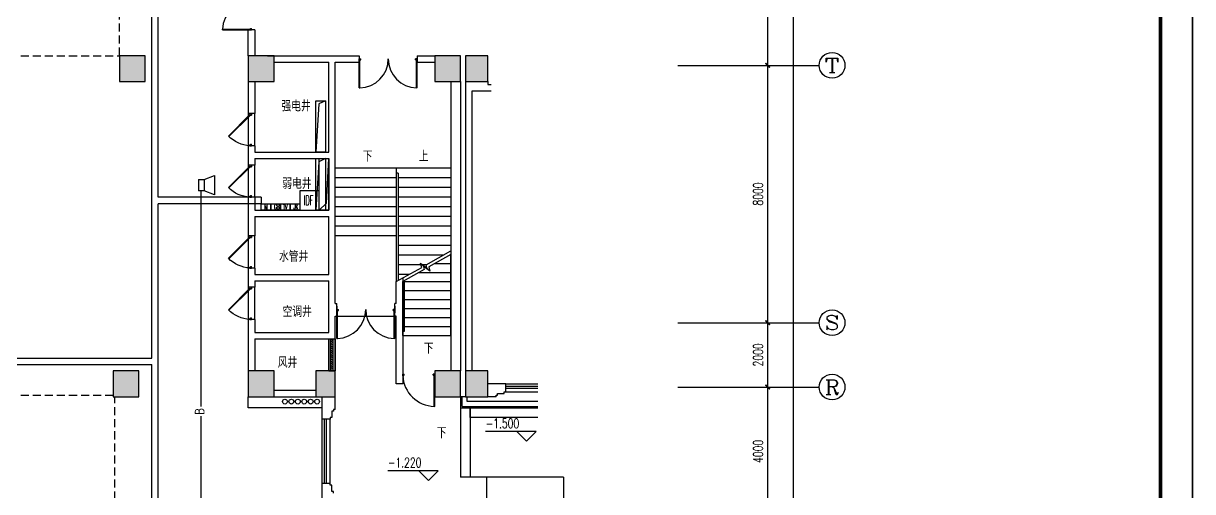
# Model space of a CAD drawing. Extents: x 190999 to 834799, y -200814 to 215286.
# Drawn here: x 714359 to 750699, y 114054 to 128608 of the extents above; entities that cross this region are included whole.
import ezdxf
from ezdxf.enums import TextEntityAlignment as Align

# ---------------------------------------------------------------- set-up
doc = ezdxf.new("R2010")
doc.units = 0
doc.header["$LTSCALE"] = 1000
doc.header["$MEASUREMENT"] = 0
doc.linetypes.add('HIDDEN', pattern=[0.375, 0.25, -0.125])
for name, color, linetype in [('00-EQUIP', 3, 'Continuous'), ('00-SIG_TEXT', 7, 'Continuous'), ('00-WIRE-4', 6, 'Continuous'), ('A-卫生间', 250, 'Continuous'), ('A-墙线', 2, 'Continuous'), ('A-外包装修', 250, 'Continuous'), ('A-外窗', 145, 'Continuous'), ('A-门', 167, 'Continuous'), ('AXIS', 3, 'Continuous'), ('AXIS_TEXT', 7, 'Continuous'), ('COLUMN', 2, 'Continuous'), ('DIM_ELEV', 3, 'Continuous'), ('DIM_SYMB', 3, 'Continuous'), ('PUB_HATCH', 250, 'Continuous'), ('PUB_TEXT', 7, 'Continuous'), ('STAIR', 5, 'Continuous'), ('WALL', 4, 'Continuous'), ('WINDOW', 7, 'Continuous'), ('图框', 189, 'Continuous'), ('屋面排水', 7, 'Continuous'), ('房间名称', 7, 'Continuous'), ('桥架', 1, 'Continuous'), ('电井开洞', 6, 'Continuous'), ('雨水管', 3, 'Continuous')]:
    doc.layers.add(name, color=color, linetype=linetype)
doc.styles.add('-GBCBIGGBENOR', font='GBENOR.shx', dxfattribs={"bigfont": 'GBCBIG.shx'})
doc.styles.add('_COMPLEX', font='COMPLEX.shx', dxfattribs={"width": 0.5})
doc.styles.add('_TCH_AXIS', font='COMPLEX', dxfattribs={"bigfont": 'GBCBIG'})
doc.styles.add('_TCH_DIM', font='SIMPLEX', dxfattribs={"bigfont": 'GBCBIG'})
doc.styles.add('COMPLEX', font='COMPLEX')
doc.styles.add('DIM_FONT', font='SIMPLEX', dxfattribs={"width": 0.7, "bigfont": 'GBCBIG'})
doc.styles.get("Standard").update_dxf_attribs({"font": 'simhei.ttf'})
doc.dimstyles.new('DIMN', dxfattribs={"dimtxt": 300, "dimasz": 100, "dimexe": 250, "dimexo": 300, "dimgap": 150, "dimtad": 1, "dimdec": 0, "dimzin": 0, "dimdsep": 46, "dimtxsty": 'DIM_FONT', "dimblk": 'ARCHTICK', "dimcen": 0.09, "dimclrt": 7, "dimazin": 2, "dimtfac": 1, "dimtdec": 0, "dimtix": 1, "dimtmove": 2, "dimatfit": 3, "dimfxl": 0, "dimtolj": 1, "dimtzin": 0, "dimarcsym": 0})

# ---------------------------------------------------------------- blocks, each defined once
blk = doc.blocks.new('TJAD_TK_A0')
at = {"layer": '图框'}
for p, q in [((2161.999779785468, 399.2972058231658), (972.9997797854694, 399.2972058231658)), ((972.9997797854694, -441.7027941768342), (2161.999779785468, -441.7027941768342))]:
    blk.add_line(p, q, dxfattribs=at)
at = {"layer": '图框', "const_width": 1.2}
blk.add_lwpolyline([(2151.999779785468, -431.7027941768342), (2151.999779785468, 389.2972058231658), (997.9997797854685, 389.2972058231658), (997.9997797854685, -431.7027941768342)], close=True, dxfattribs=at)
blk = doc.blocks.new('m1800')
at = {"layer": 'A-墙线'}
for p, q in [((-900, -100), (-900, 100)), ((900, -100), (900, 100))]:
    blk.add_line(p, q, dxfattribs=at)
at = {"layer": 'A-门'}
for p, q in [((-900, 900), (-899.9999999999418, 9.313225746154785e-10)), ((-900, 900), (-880.0000000000582, 899.9999999990687)), ((-880.0000000000582, 899.9999999990687), (-879.9999999999418, 50.00000000093132)), ((880.0000000000582, 899.9999999990687), (879.9999999999418, 50.00000000093132)), ((900, 900), (880.0000000000582, 899.9999999990687)), ((900, 900), (899.9999999999418, 9.313225746154785e-10)), ((-899.9999999999418, 50.00000000093132), (-870.0000000000582, 50.00000000093132)), ((-899.9999999999418, 9.313225746154785e-10), (-849.9999999999418, 9.313225746154785e-10)), ((-870.0000000000582, 50.00000000093132), (-870, 30)), ((-870, 30), (-849.9999999999418, 30.00000000093132)), ((-849.9999999999418, 30.00000000186265), (-849.9999999999418, 9.313225746154785e-10)), ((849.9999999999418, 30.00000000186265), (849.9999999999418, 9.313225746154785e-10)), ((870, 30), (849.9999999999418, 30.00000000093132)), ((899.9999999999418, 9.313225746154785e-10), (849.9999999999418, 9.313225746154785e-10)), ((870.0000000000582, 50.00000000093132), (870, 30)), ((899.9999999999418, 50.00000000093132), (870.0000000000582, 50.00000000093132))]:
    blk.add_line(p, q, dxfattribs=at)
for centre, start, end in [((-900, 0), 0, 88.72665564132167), ((900, 0), 91.27334436201257, 180)]:
    blk.add_arc(centre, 900, start, end, dxfattribs=at)
blk = doc.blocks.new('bfm01')
at = {"layer": 'A-墙线'}
for p, q in [((-200.0030517580453, -0.004291533608920872), (-0.003051758045330644, -0.004291533608920872)), ((-200.0030517580453, -1000.004291533609), (-0.003051758045330644, -1000.004291533609))]:
    blk.add_line(p, q, dxfattribs=at)
at = {"layer": 'A-门'}
for p, q in [((-200.0030517578125, -1000.004291533609), (-200.0030517578125, -0.004291533608920872)), ((-100.003051757114, -0.004291533667128533), (-100.003051757114, -50.00429153366713)), ((-70.00305175618269, -50.00429153366713), (-100.003051757114, -50.00429153366713)), ((-50.00305175711401, -30.00429153355071), (-70.00305175804533, -30.00429153360892)), ((-70.00305175804533, -30.00429153360892), (-70.00305175711401, -50.00429153366713)), ((-64.14518738078186, -44.14642715716036), (-50.0030517570849, -30.0042915334343)), ((-64.14518738081097, -44.14642715721857), (602.9494616675365, -711.241076205275)), ((-50.00305175711401, -0.004291533667128533), (-50.00305175711401, -30.00429153355071)), ((-50.00305175714311, -30.00429153360892), (617.0330152155366, -697.0403585060849)), ((-0.003051758045330644, -0.004291533608920872), (-0.003051758045330644, -1000.004291533609)), ((-70.00305175618269, -950.0042915336671), (-100.003051757114, -950.0042915336671)), ((-100.003051757114, -1000.004291533667), (-100.003051757114, -950.0042915336671)), ((-50.00305175711401, -1000.004291533667), (-100.003051757114, -1000.004291533667)), ((-70.00305175804533, -970.0042915337253), (-70.00305175711401, -950.0042915336671)), ((-50.00305175711401, -970.0042915337835), (-70.00305175804533, -970.0042915337253)), ((-50.00305175711401, -1000.004291533667), (-50.00305175711401, -970.0042915337835))]:
    blk.add_line(p, q, dxfattribs=at)
blk.add_arc((-100.003051757114, -0.004291533667128533), 1000, 272.8659839719306, 315.8103116972138, dxfattribs=at)
blk = doc.blocks.new('m1000')
at = {"layer": 'A-墙线'}
for p, q in [((0, 0), (0, 200)), ((1000, 0), (1000, 200))]:
    blk.add_line(p, q, dxfattribs=at)
at = {"layer": 'A-门'}
for p, q in [((0, 1100), (5.820766091346741e-11, 100.0000000009313)), ((0, 1100), (19.99999999994179, 1099.999999999069)), ((19.99999999994179, 1099.999999999069), (20.00000000005821, 150.0000000009313)), ((5.820766091346741e-11, 150.0000000009313), (29.99999999994179, 150.0000000009313)), ((5.820766091346741e-11, 100.0000000009313), (50.00000000005821, 100.0000000009313)), ((29.99999999994179, 150.0000000009313), (30, 130)), ((30, 130), (50.00000000005821, 130.0000000009313)), ((50.00000000005821, 130.0000000018626), (50.00000000005821, 100.0000000009313)), ((950.0000000000582, 130.0000000018626), (950.0000000000582, 100.0000000009313)), ((970.0000000001164, 130), (950.0000000000582, 130.0000000009313)), ((1000.000000000058, 100.0000000009313), (950.0000000000582, 100.0000000009313)), ((970.0000000001746, 150.0000000009313), (970.0000000001164, 130)), ((1000.000000000058, 150.0000000009313), (970.0000000001746, 150.0000000009313)), ((1000.000000000058, 150.0000000009313), (1000.000000000058, 100.0000000009313))]:
    blk.add_line(p, q, dxfattribs=at)
blk.add_arc((5.820766091346741e-11, 100.0000000009313), 1000, 2.865983971930656, 88.85400800037786, dxfattribs=at)
blk = doc.blocks.new('$WINLIB2D$00000039')
at = {"color": 0}
for p, q in [((0.5000000000016556, 0.4999999999536158), (-0.4999999999983444, 0.5000000000445652)), ((-0.4999999999994316, 0.1666666667124446), (0.5000000000005684, 0.1666666666205856)), ((-0.4518745131427337, -0.1666666666260426), (-0.5000000000072333, 0.08358586507802102)), ((-0.383883476490162, -0.166666666632409), (-0.4479860405916867, 0.1666666667078971)), ((-0.3158924398378105, -0.166666666637866), (-0.3799950039392783, 0.1666666667006211)), ((-0.2479014031852032, -0.166666666645142), (-0.3120039672867279, 0.1666666666951642)), ((-0.1799103665328516, -0.1666666666505989), (-0.2440129306343195, 0.1666666666887977)), ((-0.1119193298802728, -0.1666666666569654), (-0.1760218939817975, 0.1666666666824312)), ((-0.04392829322789282, -0.1666666666633319), (-0.1080308573293252, 0.1666666666760648)), ((0.02406274342471448, -0.1666666666696983), (-0.04003982067681022, 0.1666666666696983)), ((0.09205378007703047, -0.1666666666751553), (0.02795121597556971, 0.1666666666642413)), ((0.1600448167296094, -0.1666666666815217), (0.09594225262809175, 0.1666666666578749)), ((0.2280358533819609, -0.1666666666878882), (0.1639332892805214, 0.1666666666505989)), ((0.2960268900345682, -0.1666666666942547), (0.2319243259330435, 0.1666666666460515)), ((0.3640179266869765, -0.1666666667006211), (0.2999153625854802, 0.166666666639685)), ((0.432008963339527, -0.1666666667060781), (0.3679063992380023, 0.166666666632409)), ((0.4999999999916795, -0.1666666667115351), (0.4358974358904675, 0.1666666666260426)), ((-0.5000000000005755, -0.1666666666214951), (0.4999999999994245, -0.1666666667124446)), ((0.4999999999983302, -0.5000000000463842), (-0.5000000000016698, -0.4999999999554348))]:
    blk.add_line(p, q, dxfattribs=at)
blk = doc.blocks.new('BC08')
at = {"layer": 'WALL'}
for p, q in [((-500.000000003376, 199.9999999907886), (-500.0000000033178, -9.211362339556217e-09)), ((499.999999996624, 200.0000000092259), (499.9999999966822, 9.225914254784584e-09))]:
    blk.add_line(p, q, dxfattribs=at)
at = {"layer": 'WINDOW', "xscale": 1000, "yscale": -200, "zscale": 1000}
blk.add_blockref('$WINLIB2D$00000039', (-1.688022166490555e-09, 99.99999999982538), dxfattribs=at)
blk = doc.blocks.new('_ArchTick')
at = {"const_width": 0.5}
blk.add_lwpolyline([(-0.7000000000000001, -0.7000000000000001), (0.7000000000000001, 0.7000000000000001)], dxfattribs=at)
blk = doc.blocks.new('*D366')
at = {"layer": 'AXIS', "color": 0, "lineweight": -2}
for p, q in [((736698.5377769048, 117303.6934300214), (737742.9788314627, 117303.6934300214)), ((737492.9788314627, 113303.6934300213), (737492.9788314627, 117303.6934300214)), ((736698.5377769048, 113303.6934300213), (737742.9788314627, 113303.6934300213))]:
    blk.add_line(p, q, dxfattribs=at)
at = {"layer": 'Defpoints', "color": 0}
for p in [(736398.5377769048, 117303.6934300214), (737492.9788314627, 117303.6934300214), (736398.5377769048, 113303.6934300213)]:
    blk.add_point(p, dxfattribs=at)
at = {"layer": 'AXIS', "color": 0, "lineweight": -2, "xscale": 100, "yscale": 100, "zscale": 100}
for p, rotation in [((737492.9788314627, 117303.6934300214), 90), ((737492.9788314627, 113303.6934300213), 270)]:
    blk.add_blockref('_ArchTick', p, dxfattribs=dict(at, rotation=rotation))
at = {"layer": 'AXIS', "color": 7, "insert": (737192.9788314627, 115303.6934300215), "char_height": 300, "attachment_point": 5, "rotation": 90, "style": 'DIM_FONT'}
blk.add_mtext('\\A1;4000', dxfattribs=at)
blk = doc.blocks.new('*D367')
at = {"layer": 'AXIS', "color": 0, "lineweight": -2}
for p, q in [((736698.5377769048, 119303.6934300214), (737742.9788314627, 119303.6934300214)), ((737492.9788314627, 117303.6934300214), (737492.9788314627, 119303.6934300214)), ((736698.5377769048, 117303.6934300214), (737742.9788314627, 117303.6934300214))]:
    blk.add_line(p, q, dxfattribs=at)
at = {"layer": 'Defpoints', "color": 0}
for p in [(736398.5377769048, 119303.6934300214), (737492.9788314627, 119303.6934300214), (736398.5377769048, 117303.6934300214)]:
    blk.add_point(p, dxfattribs=at)
at = {"layer": 'AXIS', "color": 0, "lineweight": -2, "xscale": 100, "yscale": 100, "zscale": 100}
for p, rotation in [((737492.9788314627, 119303.6934300214), 90), ((737492.9788314627, 117303.6934300214), 270)]:
    blk.add_blockref('_ArchTick', p, dxfattribs=dict(at, rotation=rotation))
at = {"layer": 'AXIS', "color": 7, "insert": (737192.9788314627, 118303.6934300216), "char_height": 300, "attachment_point": 5, "rotation": 90, "style": 'DIM_FONT'}
blk.add_mtext('\\A1;2000', dxfattribs=at)
blk = doc.blocks.new('*D368')
at = {"layer": 'AXIS', "color": 0, "lineweight": -2}
for p, q in [((736698.5377769048, 127303.6934300217), (737742.9788314627, 127303.6934300217)), ((737492.9788314627, 119303.6934300214), (737492.9788314627, 127303.6934300217)), ((736698.5377769048, 119303.6934300214), (737742.9788314627, 119303.6934300214))]:
    blk.add_line(p, q, dxfattribs=at)
at = {"layer": 'Defpoints', "color": 0}
for p in [(736398.5377769048, 127303.6934300217), (737492.9788314627, 127303.6934300217), (736398.5377769048, 119303.6934300214)]:
    blk.add_point(p, dxfattribs=at)
at = {"layer": 'AXIS', "color": 0, "lineweight": -2, "xscale": 100, "yscale": 100, "zscale": 100}
for p, rotation in [((737492.9788314627, 127303.6934300217), 90), ((737492.9788314627, 119303.6934300214), 270)]:
    blk.add_blockref('_ArchTick', p, dxfattribs=dict(at, rotation=rotation))
at = {"layer": 'AXIS', "color": 7, "insert": (737192.9788314627, 123303.6934300217), "char_height": 300, "attachment_point": 5, "rotation": 90, "style": 'DIM_FONT'}
blk.add_mtext('\\A1;8000', dxfattribs=at)
blk = doc.blocks.new('*D369')
at = {"layer": 'AXIS', "color": 0, "lineweight": -2}
for p, q in [((736698.5377769048, 131303.6934300217), (737742.9788314627, 131303.6934300217)), ((737492.9788314627, 127303.6934300217), (737492.9788314627, 131303.6934300217)), ((736698.5377769048, 127303.6934300217), (737742.9788314627, 127303.6934300217))]:
    blk.add_line(p, q, dxfattribs=at)
at = {"layer": 'Defpoints', "color": 0}
for p in [(736398.5377769048, 131303.6934300217), (737492.9788314627, 131303.6934300217), (736398.5377769048, 127303.6934300217)]:
    blk.add_point(p, dxfattribs=at)
at = {"layer": 'AXIS', "color": 0, "lineweight": -2, "xscale": 100, "yscale": 100, "zscale": 100}
for p, rotation in [((737492.9788314627, 131303.6934300217), 90), ((737492.9788314627, 127303.6934300217), 270)]:
    blk.add_blockref('_ArchTick', p, dxfattribs=dict(at, rotation=rotation))
at = {"layer": 'AXIS', "color": 7, "insert": (737192.9788314627, 129303.6934300218), "char_height": 300, "attachment_point": 5, "rotation": 90, "style": 'DIM_FONT'}
blk.add_mtext('\\A1;4000', dxfattribs=at)
blk = doc.blocks.new('*D377')
at = {"layer": 'AXIS', "color": 0, "lineweight": -2}
for p, q in [((736698.5377769048, 145303.6934300217), (738542.9788314627, 145303.6934300217)), ((738292.9788314627, 57303.6964817795), (738292.9788314627, 145303.6934300217)), ((736698.5377769048, 57303.69648177951), (738542.9788314627, 57303.6964817795))]:
    blk.add_line(p, q, dxfattribs=at)
at = {"layer": 'Defpoints', "color": 0}
for p in [(736398.5377769048, 145303.6934300217), (738292.9788314627, 145303.6934300217), (736398.5377769048, 57303.69648177951)]:
    blk.add_point(p, dxfattribs=at)
at = {"layer": 'AXIS', "color": 0, "lineweight": -2, "xscale": 100, "yscale": 100, "zscale": 100}
for p, rotation in [((738292.9788314627, 145303.6934300217), 90), ((738292.9788314627, 57303.6964817795), 270)]:
    blk.add_blockref('_ArchTick', p, dxfattribs=dict(at, rotation=rotation))
at = {"layer": 'AXIS', "color": 7, "insert": (737992.9788314627, 101303.6949559007), "char_height": 300, "attachment_point": 5, "rotation": 90, "style": 'DIM_FONT'}
blk.add_mtext('\\A1;88000', dxfattribs=at)
blk = doc.blocks.new('_AXISO')
blk.add_circle((0, 0), 0.5)
at = {"layer": 'AXIS_TEXT', "style": 'COMPLEX', "width": 1.041666666666667}
blk.add_attdef('A', text='', height=0.56, dxfattribs=at).set_placement((-0.25, -0.28), (0.25, -0.28), align=Align.FIT)
blk = doc.blocks.new('_LINKPT1')
at = {"color": 0}
blk.add_line((0, 0), (0, 0), dxfattribs=at)
blk = doc.blocks.new('OS28WV87')
for p, q in [((0, 0.3500000000000001), (0, -0.3500000000000001)), ((0, 0.3500000000000001), (0.3500000000000001, 0.3500000000000001)), ((0.3500000000000001, 0.3500000000000001), (1, 0.6)), ((0.3500000000000001, 0.3500000000000001), (0.3500000000000001, -0.3500000000000001)), ((1, 0.6), (1, -0.6)), ((0.3500000000000001, -0.3500000000000001), (0, -0.3500000000000001)), ((1, -0.6), (0.3500000000000001, -0.3500000000000001))]:
    blk.add_line(p, q)
at = {"xscale": 0.002, "yscale": 0.002, "zscale": 0.002}
for p in [(0, 0), (0.175, 0.3500000000000001), (1, 0), (0.175, -0.3500000000000001)]:
    blk.add_blockref('_LINKPT1', p, dxfattribs=at)
at = {"flags": 9}
blk.add_attdef('A', (0, 0), '', height=2e-05, dxfattribs=at)
blk = doc.blocks.new('A$C7B8A24CE')
at = {"layer": '桥架'}
for p, q in [((299.9996730778657, 1600.000790040591), (64.26413120701909, 1387.696573405992)), ((64.26413120701909, 1387.696573405992), (-0.000326922134263441, 0.0007900405908003449))]:
    blk.add_line(p, q, dxfattribs=at)
blk.add_lwpolyline([(299.9996730778657, 0.0007900405908003449), (-0.000326922134263441, 0.0007900405908003449), (-0.000326922134263441, 1600.000790040591), (299.9996730778657, 1600.000790040591)], close=True, dxfattribs=at)

msp = doc.modelspace()

# ---------------------------------------------------------------- hatches: boundary and pattern name
at = {"layer": 'PUB_HATCH'}
for points in [[(717348.5377769038, 127603.6964817793), (717348.5377769038, 126803.6972447185), (718148.5408286616, 126803.6972447185), (718148.5408286616, 127603.696481779)], [(721348.5377769038, 126803.6972447192), (722148.5408286616, 126803.697244719), (722148.5408286616, 127603.6964817795), (721348.5377769038, 127603.6964817795)], [(727148.534725146, 126803.697244719), (727948.5377769038, 126803.697244719), (727948.5377769038, 127603.6964817795), (727148.534725146, 127603.6964817795)], [(728098.5377769038, 126803.697244719), (728798.534725146, 126803.697244719), (728798.534725146, 127603.6964817795), (728098.5377769038, 127603.6964817795)], [(717148.538539839, 117003.6926670848), (717948.5385398418, 117003.6926670842), (717948.538539839, 117803.6926670796), (717148.5385398369, 117803.692667079)], [(721348.5377769038, 117003.6964817795), (722148.5415916032, 117003.6964817812), (722148.5415916056, 117803.6926670841), (721348.5377769049, 117803.6926670848)], [(723448.5316733861, 117003.6964817797), (724048.5377769017, 117003.6964817797), (724048.5377769038, 117803.693430022), (723448.5316733918, 117803.693430022)], [(727148.5385398386, 117003.6964817812), (727948.5377769038, 117003.6964817795), (727948.5377769027, 117803.6926670795), (727148.538539841, 117803.6926670799)], [(728098.5377769038, 117003.6964817795), (728798.534725146, 117003.6964817795), (728798.534725146, 117803.6957188401), (728098.5377769038, 117803.6957188401)]]:
    msp.add_hatch(color=256, dxfattribs=at).paths.add_polyline_path(points)

# ---------------------------------------------------------------- linework, layer by layer
at = {"layer": '00-EQUIP'}
for points in [[(723548.5411654719, 123403.696481779), (722948.5411654719, 123403.696481779), (722948.5411654719, 122803.696481779), (723548.5411654719, 122803.696481779)], [(722048.5377769026, 122803.6934300222), (721748.5377769026, 122803.6934300222), (721748.5377769026, 123003.6934300222), (722048.5377769026, 123003.6934300222)], [(722348.5377769026, 122803.6934300222), (722048.5377769026, 122803.6934300222), (722048.5377769026, 123003.6934300222), (722348.5377769026, 123003.6934300222)], [(722648.5377769026, 122803.6934300222), (722348.5377769026, 122803.6934300222), (722348.5377769026, 123003.6934300222), (722648.5377769026, 123003.6934300222)], [(722948.5377769026, 122803.6934300222), (722648.5377769026, 122803.6934300222), (722648.5377769026, 123003.6934300222), (722948.5377769026, 123003.6934300222)]]:
    msp.add_lwpolyline(points, close=True, dxfattribs=at)
at = {"layer": '00-WIRE-4'}
for p, q in [((719886.0377769051, 116702.2629925927), (719886.0377769051, 123403.6938114915)), ((719886.0377769052, 113129.1929305215), (719886.0377769051, 116397.2629925927))]:
    msp.add_line(p, q, dxfattribs=at)
at = {"layer": 'A-卫生间', "linetype": 'HIDDEN'}
for p, q in [((717348.537776904, 127603.6964817792), (717348.537776904, 131003.696481779)), ((712776.4598382608, 127603.6964817792), (717348.537776904, 127603.6964817792)), ((712776.4598382602, 117053.6926670769), (717148.5385398443, 117053.6926670769)), ((717198.5377769041, 110803.696481779), (717198.537776904, 117003.6926670847))]:
    msp.add_line(p, q, dxfattribs=at)
at = {"layer": 'A-墙线'}
for p, q in [((721348.537776904, 127603.696481779), (721348.537776904, 128403.696481779)), ((721548.537776904, 128403.696481779), (721548.537776904, 127603.696481779)), ((721948.537776904, 127603.696481779), (724798.537776904, 127603.696481779)), ((726598.537776904, 127603.696481779), (727148.5347251461, 127603.696481779)), ((722148.5408286618, 127403.696481779), (723848.537776904, 127403.696481779)), ((723848.537776904, 124603.696481779), (723848.537776904, 127403.696481779)), ((724048.537776904, 127403.696481779), (724798.537776904, 127403.696481779)), ((724048.537776904, 119903.6934300215), (724048.537776904, 127403.696481779)), ((726598.537776904, 127403.696481779), (727148.5347251461, 127403.696481779)), ((721348.5347251461, 126803.6937161257), (721348.540828666, 125803.6929531856)), ((721548.5347251459, 126803.6937161257), (721548.5347251459, 125803.6929531856)), ((727648.537776904, 126803.697244719), (727648.537776904, 117803.6926670797)), ((727948.537776904, 126803.6972447189), (727948.537776904, 117803.6926670795)), ((728098.5377769042, 126803.6972447185), (728098.5377769042, 117803.6957188396)), ((728298.537776904, 126503.6964817772), (728298.537776904, 117803.6957188396)), ((728898.537776904, 126503.6964817772), (728298.537776904, 126503.6964817772)), ((728798.5347251464, 126803.6972447189), (728798.5347251464, 126703.696481779)), ((728798.5347251464, 126703.696481779), (728898.537776904, 126703.696481779)), ((721348.5408286655, 124803.6929531856), (721348.5408286662, 124203.6891384896)), ((721548.5347251461, 124803.6929531856), (721548.5347251461, 124603.6929531856)), ((721548.5347251461, 124403.6929531856), (721548.5347251463, 124203.6891384896)), ((721548.537776904, 124603.696481779), (723848.537776904, 124603.696481779)), ((721548.537776904, 124403.696481779), (723848.537776904, 124403.696481779)), ((723848.537776904, 122803.696481779), (723848.537776904, 124403.696481779)), ((721348.5408286657, 123203.6891384896), (721348.5347251465, 122003.6929531856)), ((721548.5347251461, 123203.6891384896), (721548.5347251461, 122803.6929531856)), ((721548.5347251461, 122603.6929531856), (721548.5347251461, 122003.6886616519)), ((721548.537776904, 122803.696481779), (723848.537776904, 122803.696481779)), ((721548.537776904, 122603.696481779), (723848.537776904, 122603.696481779)), ((723848.537776904, 120803.696481779), (723848.537776904, 122603.696481779)), ((721348.5347251464, 121008.701837991), (721348.5347251464, 120403.6934300232)), ((721548.5347251461, 121003.688661652), (721548.5347251461, 120803.6934300232)), ((721548.5377769037, 120803.696481779), (723848.5377769037, 120803.696481779)), ((726148.5385398387, 120694.6172542764), (726148.5385398413, 117403.6926670799)), ((721548.5347251461, 120603.6929531856), (721548.5347251463, 120403.6934300232)), ((721548.5377769037, 120603.696481779), (723848.5377769037, 120603.696481779)), ((723848.537776904, 119003.6964817792), (723848.537776904, 120603.696481779)), ((725948.5377769028, 119903.6934300226), (725948.5377769028, 120582.6168270318)), ((724048.537776903, 119903.6934300226), (724098.540351742, 119903.6934300226)), ((724098.540351742, 119503.6934300237), (724098.540351742, 119903.6934300226)), ((725898.5377769028, 119503.6934300237), (725898.5377769028, 119903.6934300226)), ((725948.5403517418, 119903.6934300226), (725898.5377769028, 119903.6934300226)), ((721348.5347251464, 119408.7066063622), (721348.5347251443, 117803.6938115022)), ((721548.5347251463, 119403.6934300232), (721548.5347251461, 119003.6929531858)), ((724048.537776904, 117803.6934300219), (724048.537776904, 119503.6934300289)), ((724048.5377769046, 119503.6934300289), (724098.540351742, 119503.6934300284)), ((725948.5403517402, 119503.6934300289), (725898.5377769028, 119503.6934300284)), ((725948.5377769028, 117403.6926670798), (725948.5377769028, 119503.6934300289)), ((721548.537776904, 119003.6964817792), (723848.537776904, 119003.6964817792)), ((721548.5347251461, 118803.6929531856), (721548.5347251461, 117803.6938115066)), ((721548.537776904, 118803.696481779), (723848.537776904, 118803.696481779)), ((723848.537776904, 117803.6934300219), (723848.537776904, 118803.696481779)), ((726148.5385398413, 117403.6926670799), (725948.5377769028, 117403.6926670798)), ((729348.5454062985, 117403.6934300221), (728798.5347251461, 117403.6934300221)), ((729348.5454062985, 117153.6934300221), (729348.5454062985, 117403.6934300221)), ((722148.5415916045, 117203.696481779), (723448.5316733891, 117203.696481779)), ((729048.5454062985, 117003.6934300221), (729048.5454062985, 117053.6934300221)), ((729048.5454062985, 117053.6934300221), (729098.5454062985, 117053.6934300221)), ((729098.5454062985, 117053.6934300221), (729098.5454062985, 117103.6934300224)), ((729098.5454062985, 117103.6934300224), (729298.5454062985, 117103.6934300221)), ((729298.5454062985, 117153.6934300221), (729348.5454062985, 117153.6934300221)), ((729298.5454062985, 117103.6934300221), (729298.5454062985, 117153.6934300221)), ((722048.5347251461, 117003.696481779), (723448.5316733862, 117003.696481779)), ((723648.5377769037, 116303.6964817797), (723648.5377769038, 117003.696481779)), ((724048.5377769026, 116603.6964817797), (724048.5377769044, 117003.6934300289)), ((729048.5454062985, 117003.6934300221), (728798.5347251461, 117003.6934300221)), ((723898.5377769026, 116303.6964817797), (723648.5377769026, 116303.6964817797)), ((723898.5377769026, 116353.6964817797), (723898.5377769026, 116303.6964817797)), ((723948.5377769026, 116353.6964817797), (723898.5377769026, 116353.6964817797)), ((723998.5377769026, 116553.6964817797), (723948.5377769023, 116553.6964817797)), ((723948.5377769023, 116553.6964817797), (723948.5377769026, 116353.6964817797)), ((724048.5377769026, 116603.6964817797), (723998.5377769026, 116603.6964817797)), ((723998.5377769026, 116603.6964817797), (723998.5377769026, 116553.6964817797)), ((723648.5377769037, 113603.6964817791), (723648.5377769037, 114303.6964817797)), ((723898.5377769026, 114303.6964817792), (723648.5377769026, 114303.6964817792)), ((723898.5377769026, 114253.6964817792), (723898.5377769026, 114303.6964817792)), ((723948.5377769026, 114253.6964817792), (723898.5377769026, 114253.6964817792)), ((723948.5377769023, 114053.6964817792), (723948.5377769026, 114253.6964817792)), ((723998.5377769026, 114053.6964817792), (723948.5377769023, 114053.6964817792)), ((723998.5377769026, 114003.6964817792), (723998.5377769026, 114053.6964817792))]:
    msp.add_line(p, q, dxfattribs=at)
at = {"layer": 'A-外包装修'}
for p, q in [((727948.537776904, 117003.6964817793), (727948.537776904, 116653.696481779)), ((728098.537776904, 117003.6964817795), (727948.537776904, 117003.6964817793)), ((727948.5377769041, 116653.696481779), (730348.534725148, 116653.696481779)), ((727998.537776904, 116703.696481779), (727998.537776904, 117003.6964817793)), ((727998.537776904, 116703.696481779), (730348.534725148, 116703.696481779)), ((728148.537776904, 116853.696481779), (728148.537776904, 117003.6964817795)), ((730348.534725148, 116853.696481779), (728148.537776904, 116853.696481779)), ((728748.5347251471, 114503.696481779), (728748.5347251468, 112103.696481779)), ((731148.534725148, 114503.696481779), (728748.5347251471, 114503.696481779)), ((731148.534725148, 114503.696481779), (731148.534725148, 112103.696481779))]:
    msp.add_line(p, q, dxfattribs=at)
at = {"layer": 'A-外窗'}
for p, q in [((729348.5454062999, 117403.6934300221), (730348.534725148, 117403.6934300221)), ((729348.5454062999, 117333.6934300221), (730348.534725148, 117333.6934300221)), ((729348.5454062999, 117273.6934300221), (730348.534725148, 117273.6934300221)), ((729348.5454062999, 117153.6934300221), (730348.534725148, 117153.6934300221)), ((723648.5377769026, 114303.6964817792), (723648.5377769026, 116303.6964817797)), ((723718.5377769026, 114303.6964817792), (723718.5377769026, 116303.6964817797)), ((723778.5377769026, 114303.6964817792), (723778.5377769026, 116303.6964817797)), ((723898.5377769026, 114303.6964817792), (723898.5377769026, 116303.6964817797))]:
    msp.add_line(p, q, dxfattribs=at)
at = {"layer": 'A-门'}
msp.add_line((724098.540351742, 119503.6934300336), (725898.5377769028, 119503.6934300296), dxfattribs=at)
at = {"layer": 'AXIS'}
for p, q in [((734698.5377769048, 127303.6934300217), (739092.9788314626, 127303.6934300217)), ((734698.5377769048, 119303.6934300215), (739092.9788314626, 119303.6934300215)), ((734698.5377769048, 117303.6934300215), (739092.9788314626, 117303.6934300215))]:
    msp.add_line(p, q, dxfattribs=at)
at = {"layer": 'COLUMN'}
for p, q in [((717348.5377769038, 127603.6964817793), (717348.5377769038, 126803.6972447185)), ((718148.5408286616, 127603.696481779), (717348.5377769038, 127603.6964817793)), ((718148.5408286616, 126803.6972447185), (718148.5408286616, 127603.696481779)), ((722148.5408286616, 127603.6964817795), (721348.5377769038, 127603.6964817795)), ((721348.5377769038, 127603.6964817795), (721348.5377769038, 126803.6972447192)), ((722148.5408286616, 126803.697244719), (722148.5408286616, 127603.6964817795)), ((727948.5377769038, 127603.6964817795), (727148.534725146, 127603.6964817795)), ((727148.534725146, 127603.6964817795), (727148.534725146, 126803.697244719)), ((727948.5377769038, 126803.697244719), (727948.5377769038, 127603.6964817795)), ((728798.534725146, 127603.6964817795), (728098.5377769038, 127603.6964817795)), ((728098.5377769038, 127603.6964817795), (728098.5377769038, 126803.697244719)), ((728798.534725146, 126803.697244719), (728798.534725146, 127603.6964817795)), ((717348.5377769038, 126803.6972447185), (718148.5408286616, 126803.6972447185)), ((721348.5377769038, 126803.6972447192), (722148.5408286616, 126803.697244719)), ((727148.534725146, 126803.697244719), (727948.5377769038, 126803.697244719)), ((728098.5377769038, 126803.697244719), (728798.534725146, 126803.697244719)), ((717948.538539839, 117803.6926670796), (717148.5385398369, 117803.692667079)), ((717148.5385398369, 117803.692667079), (717148.538539839, 117003.6926670848)), ((717948.5385398418, 117003.6926670842), (717948.538539839, 117803.6926670796)), ((722148.5415916056, 117803.6926670841), (721348.5377769049, 117803.6926670848)), ((721348.5377769049, 117803.6926670848), (721348.5377769038, 117003.6964817795)), ((722148.5415916032, 117003.6964817812), (722148.5415916056, 117803.6926670841)), ((724048.5377769038, 117803.693430022), (723448.5316733918, 117803.693430022)), ((723448.5316733918, 117803.693430022), (723448.5316733861, 117003.6964817797)), ((724048.5377769017, 117003.6964817797), (724048.5377769038, 117803.693430022)), ((727948.5377769027, 117803.6926670795), (727148.538539841, 117803.6926670799)), ((727148.538539841, 117803.6926670799), (727148.5385398386, 117003.6964817812)), ((727948.5377769038, 117003.6964817795), (727948.5377769027, 117803.6926670795)), ((728798.534725146, 117803.6957188401), (728098.5377769038, 117803.6957188401)), ((728098.5377769038, 117803.6957188401), (728098.5377769038, 117003.6964817795)), ((728798.534725146, 117003.6964817795), (728798.534725146, 117803.6957188401)), ((717148.538539839, 117003.6926670848), (717948.5385398418, 117003.6926670842)), ((721348.5377769038, 117003.6964817795), (722148.5415916032, 117003.6964817812)), ((723448.5316733861, 117003.6964817797), (724048.5377769017, 117003.6964817797)), ((727148.5385398386, 117003.6964817812), (727948.5377769038, 117003.6964817795)), ((728098.5377769038, 117003.6964817795), (728798.534725146, 117003.6964817795))]:
    msp.add_line(p, q, dxfattribs=at)
at = {"layer": 'DIM_ELEV'}
for p, q in [((730290.9871188307, 115921.9674221842), (728725.9871188307, 115921.9674221842)), ((729990.9871188307, 115621.9674221842), (729690.9871188307, 115921.9674221842)), ((729990.9871188307, 115621.9674221842), (730290.9871188307, 115921.9674221842)), ((727251.6138079609, 114701.4674221842), (725686.6138079609, 114701.4674221842)), ((726951.6138079609, 114401.4674221842), (726651.6138079609, 114701.4674221842)), ((726951.6138079609, 114401.4674221842), (727251.6138079609, 114701.4674221842))]:
    msp.add_line(p, q, dxfattribs=at)
at = {"layer": 'DIM_SYMB'}
for points in [[(724998.5377769063, 124103.6903782788, 0, 0, 0), (724998.5377769063, 122303.6903782904, 80, 0, 0), (724998.5377769063, 122003.6903782904, 0, 0, 0)], [(726748.5377769037, 124103.6903782789, 0, 0, 0), (726748.5377769029, 121703.690378279, 80, 0, 0), (726748.5377769028, 121403.690378279, 0, 0, 0)], [(726898.5377769014, 118903.6934300345, 0, 0, 0), (726898.5377769042, 120563.69343004, 80, 0, 0), (726898.5377769046, 120863.69343004, 0, 0, 0)], [(727648.5377769035, 115678.6964817787, 0, 0, 0), (728248.5377769058, 115678.6964817787, 80, 0, 0), (728548.5377769058, 115678.6964817787, 0, 0, 0)]]:
    msp.add_lwpolyline(points, format="xyseb", dxfattribs=at)
at = {"layer": 'STAIR'}
for p, q in [((725948.5377769067, 124103.6903782789), (724048.5377769058, 124103.6903782786)), ((725948.5377769067, 124103.6903782789), (725948.5377769094, 123953.690378266)), ((727648.5377769067, 124103.6903782789), (725948.5377769067, 124103.6903782789)), ((725948.5377769094, 123953.690378266), (725948.53777691, 120582.6168270281)), ((725948.5377769067, 123953.6903782789), (725948.537776906, 120582.6168270306)), ((726008.5377769067, 123953.6903782789), (725948.5377769067, 123953.6903782789)), ((726008.5377769067, 123953.6903782789), (726008.537776906, 120616.2168270307)), ((727648.5377769067, 124103.6903782789), (727648.5377769058, 121534.6168270396)), ((725948.537776907, 123803.6903782777), (724048.5377769058, 123803.6903782774)), ((727648.5377769067, 123803.6903782789), (726008.5377769053, 123803.6903782809)), ((725948.537776907, 123503.6903782799), (724048.5377769063, 123503.6903782797)), ((725948.537776907, 123203.6903782822), (724048.5377769063, 123203.6903782819)), ((727648.5377769067, 123503.6903782789), (726008.5377769053, 123503.690378272)), ((727648.5377769067, 123203.6903782789), (726008.5377769051, 123203.690378281)), ((725948.537776907, 122903.6903782844), (724048.5377769063, 122903.6903782841)), ((727648.5377769067, 122903.6903782789), (726008.5377769051, 122903.690378272)), ((725948.537776907, 122603.6903782866), (724048.5377769063, 122603.6903782864)), ((727648.5377769067, 122603.6903782789), (726008.537776905, 122603.6903782809)), ((725948.537776907, 122303.6903782888), (724048.5377769063, 122303.6903782886)), ((727648.5377769067, 122303.6903782789), (726008.537776905, 122303.690378272)), ((725948.537776907, 122003.690378291), (724048.5377769063, 122003.6903782908)), ((727648.5377769067, 122003.6903782789), (726008.537776905, 122003.6903782809)), ((727648.5377769067, 121703.6903782789), (726008.5377769049, 121703.690378272)), ((727414.7405469671, 121403.6903782734), (726008.5377769049, 121403.6903782809)), ((726876.921505382, 121102.5117149797), (727648.5377769067, 121534.6168270351)), ((727648.5377769014, 121423.6934300345), (726959.509493919, 121037.8375915675)), ((727648.5377769014, 118903.6934300345), (727648.5377769022, 121423.6934300349)), ((725948.5377769067, 120582.6168270309), (726737.5660599862, 121024.4726655577)), ((726717.4490512052, 121103.6903782843), (726008.5377769048, 121103.6903782809)), ((726737.5660599862, 121024.4726655577), (726704.3380456943, 121155.3195190302)), ((726704.3380456943, 121155.3195190302), (726908.0986487772, 120979.7408778788)), ((726879.0262612739, 121103.6903782841), (726764.2541311627, 121103.6903782842)), ((726992.7375081136, 120906.9907380371), (726788.976905031, 121082.5693791889)), ((726788.976905031, 121082.5693791889), (726820.154048523, 120959.7985421457)), ((726908.0986487772, 120979.7408778788), (726876.921505382, 121102.5117149797)), ((726959.509493919, 121037.8375915675), (726992.7375081136, 120906.9907380371)), ((727148.5377768945, 121143.6934300329), (727648.5377769014, 121143.6934300345)), ((726343.3119755643, 120803.6903782758), (726008.5377769048, 120803.6903782809)), ((726820.154048523, 120959.7985421457), (726148.5377769014, 120583.6934300345)), ((726648.5377768937, 120863.693430039), (727648.5377769014, 120863.6934300345)), ((726148.5377769022, 119043.6934300238), (726148.5377769007, 120583.6934300405)), ((726148.5377769014, 119043.6934300345), (726148.5377769003, 120583.6934300339)), ((726208.5377769014, 119043.6934300345), (726208.5377769003, 120617.2934300339)), ((726208.5377769009, 120583.6934300339), (727648.5377769014, 120583.6934300345)), ((726208.537776901, 120303.6934300339), (727648.5377769014, 120303.6934300345)), ((726208.5377769012, 120023.6934300339), (727648.5377769014, 120023.6934300345)), ((726208.5377769014, 119743.6934300339), (727648.5377769014, 119743.6934300345)), ((726208.5377769016, 119463.6934300339), (727648.5377769014, 119463.6934300345)), ((726148.5377769014, 118903.6934300345), (726148.5377769022, 119043.6934300238)), ((726148.5377769014, 119043.6934300345), (726208.5377769014, 119043.6934300345)), ((726148.5377769014, 118903.6934300345), (727648.5377769014, 118903.6934300345)), ((726208.5377769019, 119183.6934300339), (727648.5377769014, 119183.6934300345)), ((727948.5377769041, 116653.696481779), (727948.5377769044, 114503.696481779)), ((728248.537776904, 116653.696481779), (728248.5377769044, 114503.696481779)), ((728748.5347251457, 114503.696481779), (727948.5377769044, 114503.696481779))]:
    msp.add_line(p, q, dxfattribs=at)
at = {"layer": '屋面排水'}
msp.add_lwpolyline([(730348.5347251479, 116353.6964817785), (728248.537776904, 116353.696481778), (728248.537776904, 116653.696481778), (730348.5347251479, 116653.6964817785)], dxfattribs=at)
at = {"layer": '桥架'}
for p, q in [((718348.5385398448, 126603.7002964754), (718348.5385398448, 130803.696481779)), ((718548.5385398447, 123203.6934300222), (718548.5385398447, 130603.696481779)), ((718348.5385398448, 118203.6926670839), (718348.5385398448, 126603.7002964754)), ((721748.5377769026, 123203.6934300222), (718548.5385398447, 123203.6934300222)), ((721748.5377769026, 123203.6934300222), (721748.5377769026, 123003.6934300222)), ((718548.5385398448, 72003.69343002218), (718548.5385398447, 123003.6934300222)), ((721748.5377769026, 123003.6934300222), (718548.5385398447, 123003.6934300222)), ((698948.5370139646, 118203.6926670839), (718348.5385398448, 118203.6926670839)), ((698948.5370139646, 118003.6926670839), (718348.5385398448, 118003.6926670839)), ((718348.5385398447, 84603.69724471729), (718348.5385398448, 118003.6926670839))]:
    msp.add_line(p, q, dxfattribs=at)
at = {"layer": '电井开洞'}
for points in [[(723748.537776904, 126203.6964817832), (723543.1789118939, 126105.1232274908), (723448.5377769042, 124603.6964817832)], [(723748.537776904, 124403.6964817832), (723543.1789118939, 124305.1232274908), (723448.5377769042, 122803.6964817832)]]:
    msp.add_lwpolyline(points, dxfattribs=at)
at = {"layer": '电井开洞', "color": 4}
for points in [[(723448.5377769042, 126203.6964817832), (723748.5377769041, 126203.6964817832), (723748.537776904, 124603.6964817832), (723448.5377769041, 124603.6964817832)], [(723448.5377769042, 124403.6964817832), (723748.5377769041, 124403.6964817832), (723748.537776904, 122803.6964817832), (723448.5377769041, 122803.6964817832)]]:
    msp.add_lwpolyline(points, close=True, dxfattribs=at)
at = {"layer": '雨水管'}
msp.add_lwpolyline([(723648.5377769038, 116653.6964817794), (721348.5377769043, 116653.6964817794), (721348.5377769043, 117003.6964817796)], dxfattribs=at)
for centre in [(722487.5377769038, 116851.6964817789), (722687.5377769038, 116851.6964817789), (722887.5377769038, 116851.6964817789), (723087.5377769038, 116851.6964817789), (723287.5377769038, 116851.6964817789), (723487.5377769038, 116851.6964817789)]:
    msp.add_circle(centre, 75, dxfattribs=at)

# ---------------------------------------------------------------- block references
at = {"rotation": 90}
msp.add_blockref('BC08', (724048.5377768948, 118303.693430022), dxfattribs=at)
at = {"layer": '00-EQUIP', "rotation": 180}
msp.add_blockref('A$C7B8A24CE', (723848.5374499804, 124403.6942200628), dxfattribs=at)
at = {"layer": '00-EQUIP', "xscale": 500, "yscale": 500, "zscale": 500}
msp.add_blockref('OS28WV87', (719798.5377769051, 123578.6938114915), dxfattribs=at)
at = {"layer": 'A-门'}
for name, p, rotation in [('m1800', (721448.537776904, 129303.696481779), 90), ('m1800', (725698.537776904, 127503.696481779), 180), ('m1800', (724998.5377769028, 119714.8046841792), 180), ('m1000', (727148.5385398411, 117803.6926670798), 180)]:
    msp.add_blockref(name, p, dxfattribs=dict(at, rotation=rotation))
at = {"layer": 'A-门', "xscale": -1}
for p in [(721348.5377769074, 125803.6972447192), (721348.5377769077, 124203.6934300232), (721348.5377769077, 122003.6929531856), (721348.5377769077, 120403.6977215568)]:
    msp.add_blockref('bfm01', p, dxfattribs=at)
at = {"layer": 'AXIS'}
ref = msp.add_blockref('_AXISO', (739492.9788314626, 127303.6934300217), dxfattribs=dict(at, xscale=800, yscale=800, zscale=800))
ref.add_attrib('A', 'T', dxfattribs={"layer": 'AXIS_TEXT', "height": 452.5483399593904, "style": '_TCH_AXIS', "width": 1.400000000000237}).set_placement((739266.7046614828, 127077.419260042), (739719.2530014423, 127077.419260042), align=Align.FIT)
ref = msp.add_blockref('_AXISO', (739492.9788314626, 119303.6934300215), dxfattribs=dict(at, xscale=800, yscale=800, zscale=800))
ref.add_attrib('A', 'S', dxfattribs={"layer": 'AXIS_TEXT', "height": 452.5483399593904, "style": '_TCH_AXIS', "width": 1.500000000000253}).set_placement((739266.7046614828, 119077.4192600418), (739719.2530014423, 119077.4192600418), align=Align.FIT)
ref = msp.add_blockref('_AXISO', (739492.9788314626, 117303.6934300215), dxfattribs=dict(at, xscale=800, yscale=800, zscale=800))
ref.add_attrib('A', 'R', dxfattribs={"layer": 'AXIS_TEXT', "height": 452.5483399593904, "style": '_TCH_AXIS', "width": 1.166666666666864}).set_placement((739266.7046614828, 117077.4192600418), (739719.2530014423, 117077.4192600418), align=Align.FIT)
at = {"layer": '图框', "xscale": 100, "yscale": 100, "zscale": 100, "rotation": 270}
for p in [(710768.8171945872, 253186.4624598452), (794868.8171945872, 253186.4624598452)]:
    msp.add_blockref('TJAD_TK_A0', p, dxfattribs=at)

# ---------------------------------------------------------------- texts
at = {"layer": '00-EQUIP', "style": '_COMPLEX', "width": 0.5}
for s, height, p in [('IDF', 300, (723074.2635799156, 122960.2893801135)), ('M', 156, (721850.5286756726, 122831.3086372053)), ('GB', 156, (722147.4733322643, 122828.2581761007)), ('TV', 156, (722428.0918007712, 122823.7444729698)), ('JK', 156, (722753.7655413763, 122823.7444729698))]:
    msp.add_text(s, height=height, dxfattribs=at).set_placement(p)
at = {"layer": '00-SIG_TEXT', "style": '-GBCBIGGBENOR'}
msp.add_text('B', height=300, rotation=90, dxfattribs=at).set_placement((719836.0377769051, 116549.7629925927), align=Align.MIDDLE_CENTER)
at = {"layer": 'PUB_TEXT', "style": '_TCH_DIM'}
for s, p in [('下', (724903.5909683956, 124313.6903782788)), ('上', (726644.2824577548, 124313.6903782789)), ('下', (726803.5909683907, 118343.6934300345)), ('下', (727207.7386410203, 115713.6964817787))]:
    msp.add_text(s, height=337.5886524822695, dxfattribs=at).set_placement(p)
at = {"layer": 'PUB_TEXT', "style": '_TCH_DIM', "width": 0.7058823529411765}
for s, p in [('-1.500', (728725.9871188307, 116026.8625270793)), ('-1.220', (725686.6138079609, 114806.3625270793))]:
    msp.add_text(s, height=297.5, dxfattribs=at).set_placement(p)
at = {"layer": '房间名称', "style": '_TCH_DIM'}
for s, p in [('强电井', (722377.7411949243, 125871.8175241209)), ('弱电井', (722405.1700458252, 123461.5806795189)), ('水管井', (722304.2062122578, 121196.2585925709)), ('空调井', (722413.2609875615, 119480.6367201943)), ('风井', (722265.3721734848, 117900.7921155643))]:
    msp.add_text(s, height=337.5886524822695, dxfattribs=at).set_placement(p)

# ---------------------------------------------------------------- dimensions: what is measured, and where the dimension line sits
at = {"layer": 'AXIS'}
for p1, p2, distance, picture, middle in [((736398.5377769048, 57303.69648177951), (736398.5377769048, 145303.6934300217), -1894.4410545579158, '*D377', (737992.9788314627, 101303.6949559007)), ((736398.5377769048, 127303.6934300217), (736398.5377769048, 131303.6934300217), -1094.4410545579158, '*D369', (737192.9788314627, 129303.6934300218)), ((736398.5377769048, 119303.6934300214), (736398.5377769048, 127303.6934300217), -1094.4410545579158, '*D368', (737192.9788314627, 123303.6934300217)), ((736398.5377769048, 117303.6934300214), (736398.5377769048, 119303.6934300214), -1094.4410545579158, '*D367', (737192.9788314627, 118303.6934300216)), ((736398.5377769048, 113303.6934300213), (736398.5377769048, 117303.6934300214), -1094.4410545579158, '*D366', (737192.9788314627, 115303.6934300215))]:
    dim = msp.add_aligned_dim(p1=p1, p2=p2, distance=distance, dimstyle='DIMN', dxfattribs=at)
    dim.commit()
    dim.dimension.update_dxf_attribs({"geometry": picture, "text_midpoint": middle})

doc.saveas('drawing.dxf')
